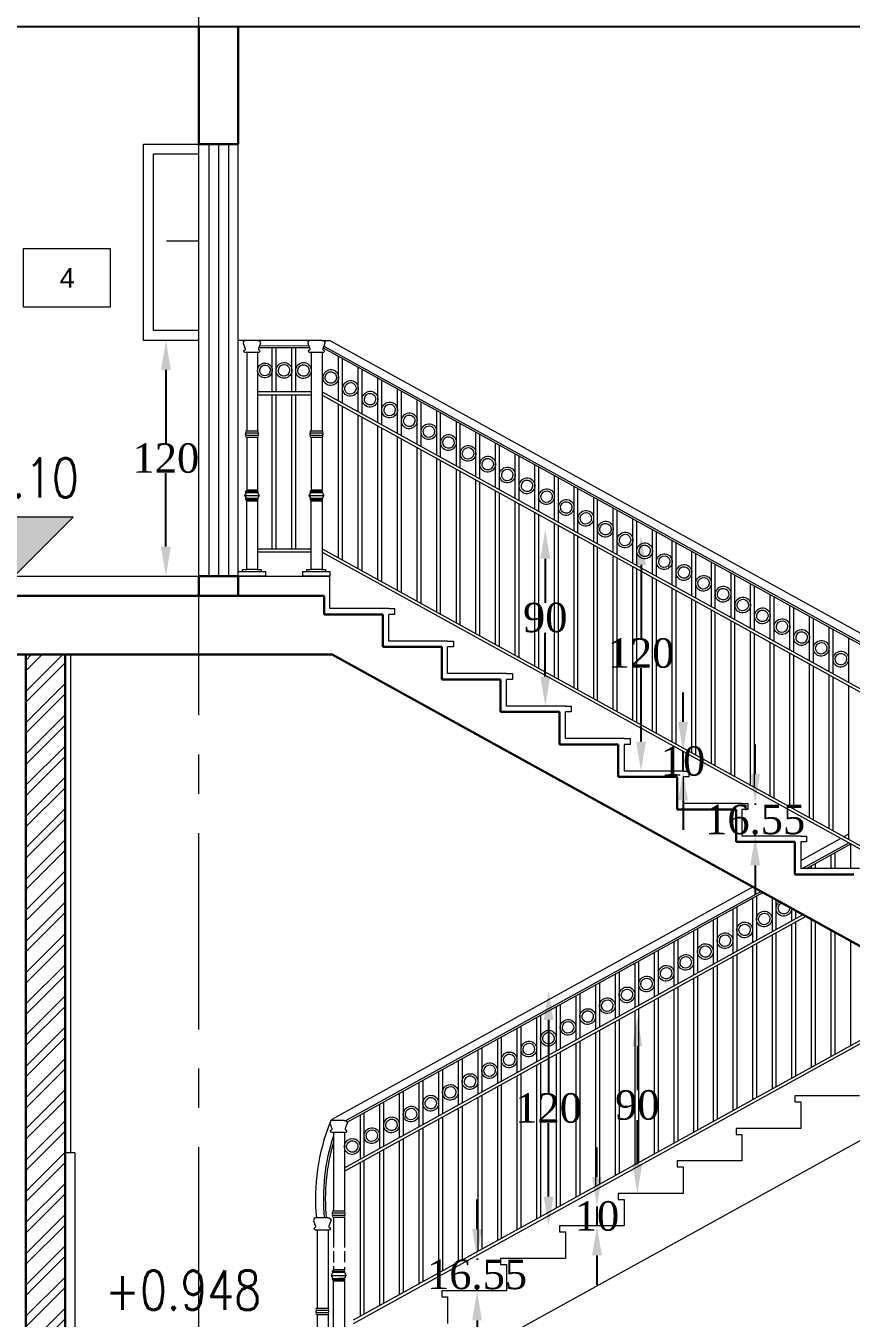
# Model space of a CAD drawing. Header units: millimetres. Extents: x -9083 to 924194, y -232449 to 321637.
# Drawn here: x 91707 to 95914, y 19517 to 26099 of the extents above; entities that cross this region are included whole.
import ezdxf
from ezdxf.enums import TextEntityAlignment as Align

# ---------------------------------------------------------------- set-up
doc = ezdxf.new("R2010")
doc.units = ezdxf.units.MM
doc.header["$LTSCALE"] = 400
doc.header["$MEASUREMENT"] = 0
doc.header["$PDMODE"] = 3
doc.linetypes.add('CENTER', pattern=[2, 1.25, -0.25, 0.25, -0.25])
doc.linetypes.add('CENTERX2', pattern=[4, 2.5, -0.5, 0.5, -0.5])
doc.layers.get('0').update_dxf_attribs({"lineweight": 0, "true_color": 0xff1414})
doc.layers.get('Defpoints').update_dxf_attribs({"color": 8, "lineweight": 5})
doc.layers.add('AXIES', color=7, linetype='CENTER', lineweight=0, true_color=0x949596)
for name, color, linetype, lineweight in [('DOOR', 1, 'Continuous', 5), ('ELEVATION 01', 4, 'Continuous', 25), ('ELEVATION WINDOW', 5, 'Continuous', 5), ('FINISH', 3, 'Continuous', 9), ('HANDRAIL', 31, 'Continuous', 5), ('HATCH', 15, 'Continuous', 0), ('LEVEL SYMBOL', 8, 'Continuous', 5), ('ROOMS DIMENSION', 3, 'Continuous', 5), ('TAG ELEVATIONS DETAIL', 8, 'Continuous', 9), ('WALL PROPOSED', 255, 'Continuous', 30)]:
    doc.layers.add(name, color=color, linetype=linetype, lineweight=lineweight)
doc.styles.add('ROMAN', font='times.ttf')
doc.styles.add('ROMANS-TITLE', font='ROMANS.shx', dxfattribs={"width": 0.8})
doc.styles.add('WA-GV03-ELEV & SEC.-TYPE A$0$BOLD', font='romantic.ttf')
doc.styles.add('WA-GV03-ELEV & SEC.-TYPE A$0$Standard', font='arial.ttf')
doc.dimstyles.new('ELEV DIM', dxfattribs={"dimtxt": 150, "dimasz": 150, "dimexe": 0.06, "dimexo": 0.06, "dimgap": 0.03, "dimtad": 1, "dimtih": 1, "dimtoh": 1, "dimdec": 0, "dimlfac": 0.1, "dimzin": 13, "dimdsep": 46, "dimtxsty": 'ROMAN', "dimcen": 0.09, "dimdle": 0.06, "dimse1": 1, "dimse2": 1, "dimclrd": 256, "dimclre": 256, "dimclrt": 3, "dimadec": 0, "dimazin": 0, "dimtfac": 1, "dimtdec": 0, "dimtix": 1, "dimtmove": 2, "dimatfit": 3, "dimfxl": 0.06, "dimtolj": 1, "dimtzin": 0, "dimarcsym": 0})

# ---------------------------------------------------------------- blocks, each defined once
blk = doc.blocks.new('CFVCVCVC')
at = {"layer": 'AXIES', "linetype": 'CENTERX2'}
blk.add_line((6281442.3, 825677.1), (6281442.3, 841226.6), dxfattribs=at)
blk = doc.blocks.new('*D572')
at = {"layer": 'Defpoints', "color": 0, "transparency": 16777216}
for p in [(92616.8, 24496.5), (92420.8, 23296.5), (92616.8, 23296.5)]:
    blk.add_point(p, dxfattribs=at)
at = {"layer": 'ROOMS DIMENSION', "lineweight": -2, "transparency": 16777216}
for p, q in [((92420.8, 24346.5), (92420.8, 23972.8)), ((92420.8, 23446.5), (92420.8, 23820.1))]:
    blk.add_line(p, q, dxfattribs=at)
at = {"layer": 'ROOMS DIMENSION', "transparency": 16777216}
for points in [[(92395.8, 24346.5), (92445.8, 24346.5), (92420.8, 24496.5)], [(92395.8, 23446.5), (92445.8, 23446.5), (92420.8, 23296.5)]]:
    blk.add_solid(points, dxfattribs=at)
at = {"layer": 'ROOMS DIMENSION', "color": 3, "transparency": 16777216, "insert": (92420.8, 23896.5), "char_height": 150, "attachment_point": 5, "style": 'ROMAN'}
blk.add_mtext('\\A1;120', dxfattribs=at)
blk = doc.blocks.new('WA-GV03-ELEV & SEC.-TYPE A$0$RCSS TG')
blk.add_lwpolyline([(28718.1, -28968.5), (29159.7, -28968.5), (29159.7, -29266.7), (28718.1, -29266.7)], close=True)
at = {"style": 'WA-GV03-ELEV & SEC.-TYPE A$0$BOLD'}
blk.add_attdef('CH', text='', height=80, dxfattribs=at).set_placement((28932.1, -29118.2), align=Align.MIDDLE)
blk = doc.blocks.new('A-LVL_EL-SEC')
at = {"layer": 'LEVEL SYMBOL', "color": 5, "ltscale": 800}
blk.add_line((-150, 0), (150, 0), dxfattribs=at)
at = {"layer": 'LEVEL SYMBOL'}
blk.add_lwpolyline([(-300, 300), (0, 0), (300, 300), (-300, 300)], dxfattribs=at)
blk.add_solid([(0, 300), (300, 300), (0, 0)], dxfattribs=at)
at = {"layer": 'LEVEL SYMBOL', "color": 1, "ltscale": 800, "style": 'ROMANS-TITLE', "width": 0.8}
blk.add_attdef('FLOOR-LEVEL', text='', height=200, dxfattribs=at).set_placement((0, 579.7), align=Align.MIDDLE)
blk = doc.blocks.new('SWDFVDV')
at = {"layer": 'HANDRAIL'}
for p, q in [((6289759.6, 831814.2, -0.3), (6289700.7, 831814.2, -0.3)), ((6289759.9, 831752.2, -0.3), (6289759.9, 831353.6, -0.3))]:
    blk.add_line(p, q, dxfattribs=at)
at = {"layer": 'HANDRAIL', "elevation": -0.3}
for points in [[(6289700.7, 831814.2, 0.523048), (6289686.5, 831799.8), (6289696.4, 831772), (6289696.4, 831766.1)], [(6289759.6, 831814.2, -0.523048), (6289773.8, 831799.8), (6289763.8, 831772), (6289763.8, 831766.1)], [(6289763.8, 831766.1, -1.073924), (6289763.8, 831752.2), (6289696.4, 831752.2, -0.931074), (6289696.4, 831766.1, -0.931074)], [(6289702.4, 831331.7, -0.712901), (6289702.4, 831343.6), (6289759.9, 831343.6, -0.711415), (6289759.9, 831331.7)]]:
    blk.add_lwpolyline(points, format="xyb", dxfattribs=at)
for points in [[(6289704.3, 831752.2), (6289704.3, 831353.6)], [(6289702.4, 831353.6), (6289759.9, 831353.6)], [(6289702.4, 831331.7), (6289759.9, 831331.7)], [(6289702.4, 831321.8), (6289759.9, 831321.8)], [(6289704.3, 831321.8), (6289704.3, 831052.1)], [(6289759.9, 831321.8), (6289759.9, 831052.1)], [(6289702.4, 831040.2), (6289692.4, 831024.3), (6289702.4, 831008.5)], [(6289692.4, 831024.3), (6289767.8, 831024.3)], [(6289700.4, 831046.1), (6289759.9, 831046.1), (6289759.9, 831052.1), (6289702.4, 831052.1), (6289702.4, 831046.1)], [(6289700.4, 831040.2), (6289759.9, 831040.2), (6289767.8, 831024.3), (6289759.9, 831008.5)], [(6289702.4, 831002.5), (6289702.4, 830996.6), (6289759.9, 830996.6), (6289759.9, 831002.5), (6289700.4, 831002.5)], [(6289759.9, 830996.6), (6289759.9, 830647.5), (6289704.3, 830647.5), (6289704.3, 830996.6)], [(6289682.5, 830637.6), (6289799.5, 830637.6), (6289799.5, 830614.2), (6289793.6, 830614.2), (6289730.1, 830614.2), (6289666.7, 830614.2), (6289660.7, 830614.2), (6289660.7, 830637.6), (6289682.5, 830637.6), (6289682.5, 830647.5), (6289704.3, 830647.5)], [(6289682.5, 830637.6), (6289682.5, 830637.6)], [(6289755.9, 830647.5), (6289777.7, 830647.5), (6289777.7, 830637.6)], [(6289777.7, 830637.6), (6289777.7, 830637.6)]]:
    blk.add_lwpolyline(points, dxfattribs=at)
blk.add_lwpolyline([(6289759.9, 831008.5), (6289700.4, 831008.5)], close=True, dxfattribs=at)
at = {"layer": 'HANDRAIL'}
for centre, radius, start, end in [((6289703.5, 831348.6, -0.3), 5.08, 102.79469, 257.20531), ((6289758.8, 831348.6, -0.3), 5.08, 282.79498, 77.20502), ((6289703.5, 831326.8, -0.3), 5.08, 102.79469, 257.20531), ((6289758.8, 831326.8, -0.3), 5.08, 282.54232, 77.45768), ((6289700.4, 831043.2, -0.3), 2.98, 90.00891, 269.99109), ((6289759.9, 831043.2, -0.3), 2.98, 270.00866, 89.99134), ((6289700.4, 831005.5, -0.3), 2.98, 90.00891, 269.99109), ((6289759.9, 831005.5, -0.3), 2.98, 270.00866, 89.99134)]:
    blk.add_arc(centre, radius, start, end, dxfattribs=at)
blk = doc.blocks.new('EDRFGCFGV')
at = {"layer": 'HANDRAIL'}
for points in [[(-325876.3, 222901.3, 0.5), (-325895.2, 222912.1, 0.5), (-325901.6, 222936.6, 0.5), (-325890.6, 222956.1, 0.5)], [(-325890.6, 222956.1, 0.5), (-325879.6, 222975.5, 0.5), (-325855.2, 222982.6, 0.5), (-325836.3, 222971.9, 0.5)], [(-325870.9, 222910.7, 0.5), (-325884.7, 222918.5, 0.5), (-325889.3, 222936.4, 0.5), (-325881.2, 222950.7, 0.5)], [(-325881.2, 222950.7, 0.5), (-325873.1, 222965, 0.5), (-325855.4, 222970.3, 0.5), (-325841.6, 222962.5, 0.5)], [(-325841.6, 222962.5, 0.5), (-325827.8, 222954.7, 0.5), (-325823.2, 222936.8, 0.5), (-325831.3, 222922.5, 0.5)], [(-325836.3, 222971.9, 0.5), (-325817.3, 222961.1, 0.5), (-325810.9, 222936.6, 0.5), (-325821.9, 222917.1, 0.5)], [(-325821.9, 222917.1, 0.5), (-325833, 222897.7, 0.5), (-325857.3, 222890.6, 0.5), (-325876.3, 222901.3, 0.5)], [(-325831.3, 222922.5, 0.5), (-325839.4, 222908.2, 0.5), (-325857.2, 222902.9, 0.5), (-325870.9, 222910.7, 0.5)]]:
    blk.add_open_spline(points, degree=3, dxfattribs=at)
blk = doc.blocks.new('*D574')
at = {"layer": 'Defpoints', "color": 0, "transparency": 16777216}
for p in [(94126.7, 19820.6), (94006.7, 19655.1), (94126.7, 19655.1)]:
    blk.add_point(p, dxfattribs=at)
at = {"layer": 'ROOMS DIMENSION', "lineweight": -2, "transparency": 16777216}
for p, q in [((94006.7, 19970.6), (94006.7, 20120.6)), ((94006.7, 19820.6), (94006.7, 19814.4)), ((94006.7, 19655.1), (94006.7, 19661.3)), ((94006.7, 19505.1), (94006.7, 19355.1))]:
    blk.add_line(p, q, dxfattribs=at)
at = {"layer": 'ROOMS DIMENSION', "transparency": 16777216}
for points in [[(93981.7, 19970.6), (94031.7, 19970.6), (94006.7, 19820.6)], [(93981.7, 19505.1), (94031.7, 19505.1), (94006.7, 19655.1)]]:
    blk.add_solid(points, dxfattribs=at)
at = {"layer": 'ROOMS DIMENSION', "color": 3, "transparency": 16777216, "insert": (94006.7, 19737.9), "char_height": 150, "attachment_point": 5, "style": 'ROMAN'}
blk.add_mtext('\\A1;16.55', dxfattribs=at)
blk = doc.blocks.new('*D575')
at = {"layer": 'Defpoints', "color": 0, "transparency": 16777216}
for p in [(94456.7, 21186.1), (94371.3, 19986.1), (94427.2, 19986.1)]:
    blk.add_point(p, dxfattribs=at)
at = {"layer": 'ROOMS DIMENSION', "lineweight": -2, "transparency": 16777216}
for p, q in [((94371.3, 21036.1), (94371.3, 20662.5)), ((94371.3, 20136.1), (94371.3, 20509.8))]:
    blk.add_line(p, q, dxfattribs=at)
at = {"layer": 'ROOMS DIMENSION', "transparency": 16777216}
for points in [[(94346.3, 21036.1), (94396.3, 21036.1), (94371.3, 21186.1)], [(94346.3, 20136.1), (94396.3, 20136.1), (94371.3, 19986.1)]]:
    blk.add_solid(points, dxfattribs=at)
at = {"layer": 'ROOMS DIMENSION', "color": 3, "transparency": 16777216, "insert": (94371.3, 20586.1), "char_height": 150, "attachment_point": 5, "style": 'ROMAN'}
blk.add_mtext('\\A1;120', dxfattribs=at)
blk = doc.blocks.new('*D578')
at = {"layer": 'Defpoints', "color": 0, "transparency": 16777216}
for p in [(94756.7, 21051.6), (94756.7, 20151.6), (94823.9, 20151.6)]:
    blk.add_point(p, dxfattribs=at)
at = {"layer": 'ROOMS DIMENSION', "lineweight": -2, "transparency": 16777216}
for p, q in [((94823.9, 20901.6), (94823.9, 20678.2)), ((94823.9, 20301.6), (94823.9, 20525.1))]:
    blk.add_line(p, q, dxfattribs=at)
at = {"layer": 'ROOMS DIMENSION', "transparency": 16777216}
for points in [[(94798.9, 20901.6), (94848.9, 20901.6), (94823.9, 21051.6)], [(94798.9, 20301.6), (94848.9, 20301.6), (94823.9, 20151.6)]]:
    blk.add_solid(points, dxfattribs=at)
at = {"layer": 'ROOMS DIMENSION', "color": 3, "transparency": 16777216, "insert": (94823.9, 20601.6), "char_height": 150, "attachment_point": 5, "style": 'ROMAN'}
blk.add_mtext('\\A1;90', dxfattribs=at)
blk = doc.blocks.new('*D579')
at = {"layer": 'Defpoints', "color": 0, "transparency": 16777216}
for p in [(94456.7, 20086.1), (94591.9, 19986.1), (94618.1, 19986.1)]:
    blk.add_point(p, dxfattribs=at)
at = {"layer": 'ROOMS DIMENSION', "lineweight": -2, "transparency": 16777216}
for p, q in [((94618.1, 20236.1), (94618.1, 20386.1)), ((94618.1, 20086.1), (94618.1, 19986.1)), ((94618.1, 19836.1), (94618.1, 19686.1))]:
    blk.add_line(p, q, dxfattribs=at)
at = {"layer": 'ROOMS DIMENSION', "transparency": 16777216}
for points in [[(94593.1, 20236.1), (94643.1, 20236.1), (94618.1, 20086.1)], [(94593.1, 19836.1), (94643.1, 19836.1), (94618.1, 19986.1)]]:
    blk.add_solid(points, dxfattribs=at)
at = {"layer": 'ROOMS DIMENSION', "color": 3, "transparency": 16777216, "insert": (94618.1, 20036.1), "char_height": 150, "attachment_point": 5, "style": 'ROMAN'}
blk.add_mtext('\\A1;10', dxfattribs=at)
blk = doc.blocks.new('*D580')
at = {"layer": 'Defpoints', "color": 0, "transparency": 16777216}
for p in [(95386.7, 22137.9), (95386.7, 21972.3), (95424.3, 21972.3)]:
    blk.add_point(p, dxfattribs=at)
at = {"layer": 'ROOMS DIMENSION', "lineweight": -2, "transparency": 16777216}
for p, q in [((95424.3, 22287.9), (95424.3, 22437.9)), ((95424.3, 22137.9), (95424.3, 22131.6)), ((95424.3, 21972.3), (95424.3, 21978.5)), ((95424.3, 21822.3), (95424.3, 21672.3))]:
    blk.add_line(p, q, dxfattribs=at)
at = {"layer": 'ROOMS DIMENSION', "transparency": 16777216}
for points in [[(95399.3, 22287.9), (95449.3, 22287.9), (95424.3, 22137.9)], [(95399.3, 21822.3), (95449.3, 21822.3), (95424.3, 21972.3)]]:
    blk.add_solid(points, dxfattribs=at)
at = {"layer": 'ROOMS DIMENSION', "color": 3, "transparency": 16777216, "insert": (95424.3, 22055.1), "char_height": 150, "attachment_point": 5, "style": 'ROMAN'}
blk.add_mtext('\\A1;16.55', dxfattribs=at)
blk = doc.blocks.new('*D581')
at = {"layer": 'Defpoints', "color": 0, "transparency": 16777216}
for p in [(95056.7, 22403.4), (95056.7, 22403.4), (95086.7, 22303.4)]:
    blk.add_point(p, dxfattribs=at)
at = {"layer": 'ROOMS DIMENSION', "lineweight": -2, "transparency": 16777216}
for p, q in [((95056.7, 22553.4), (95056.7, 22703.4)), ((95056.7, 22303.4), (95056.7, 22403.4)), ((95056.7, 22153.4), (95056.7, 22003.4))]:
    blk.add_line(p, q, dxfattribs=at)
at = {"layer": 'ROOMS DIMENSION', "transparency": 16777216}
for points in [[(95031.7, 22553.4), (95081.7, 22553.4), (95056.7, 22403.4)], [(95031.7, 22153.4), (95081.7, 22153.4), (95056.7, 22303.4)]]:
    blk.add_solid(points, dxfattribs=at)
at = {"layer": 'ROOMS DIMENSION', "color": 3, "transparency": 16777216, "insert": (95056.7, 22353.4), "char_height": 150, "attachment_point": 5, "style": 'ROMAN'}
blk.add_mtext('\\A1;10', dxfattribs=at)
blk = doc.blocks.new('*D576')
at = {"layer": 'Defpoints', "color": 0, "transparency": 16777216}
for p in [(95056.7, 23503.4), (94842.7, 22303.4), (95056.7, 22303.4)]:
    blk.add_point(p, dxfattribs=at)
at = {"layer": 'ROOMS DIMENSION', "lineweight": -2, "transparency": 16777216}
for p, q in [((94842.7, 23353.4), (94842.7, 22979.7)), ((94842.7, 22453.4), (94842.7, 22827))]:
    blk.add_line(p, q, dxfattribs=at)
at = {"layer": 'ROOMS DIMENSION', "transparency": 16777216}
for points in [[(94817.7, 23353.4), (94867.7, 23353.4), (94842.7, 23503.4)], [(94817.7, 22453.4), (94867.7, 22453.4), (94842.7, 22303.4)]]:
    blk.add_solid(points, dxfattribs=at)
at = {"layer": 'ROOMS DIMENSION', "color": 3, "transparency": 16777216, "insert": (94842.7, 22903.4), "char_height": 150, "attachment_point": 5, "style": 'ROMAN'}
blk.add_mtext('\\A1;120', dxfattribs=at)
blk = doc.blocks.new('*D577')
at = {"layer": 'Defpoints', "color": 0, "transparency": 16777216}
for p in [(94456.7, 23534.4), (94354.5, 22634.4), (94456.7, 22634.4)]:
    blk.add_point(p, dxfattribs=at)
at = {"layer": 'ROOMS DIMENSION', "lineweight": -2, "transparency": 16777216}
for p, q in [((94354.5, 23384.4), (94354.5, 23160.9)), ((94354.5, 22784.4), (94354.5, 23007.9))]:
    blk.add_line(p, q, dxfattribs=at)
at = {"layer": 'ROOMS DIMENSION', "transparency": 16777216}
for points in [[(94329.5, 23384.4), (94379.5, 23384.4), (94354.5, 23534.4)], [(94329.5, 22784.4), (94379.5, 22784.4), (94354.5, 22634.4)]]:
    blk.add_solid(points, dxfattribs=at)
at = {"layer": 'ROOMS DIMENSION', "color": 3, "transparency": 16777216, "insert": (94354.5, 23084.4), "char_height": 150, "attachment_point": 5, "style": 'ROMAN'}
blk.add_mtext('\\A1;90', dxfattribs=at)

msp = doc.modelspace()

# ---------------------------------------------------------------- hatches: boundary and pattern name
at = {"layer": 'HATCH'}
h = msp.add_hatch(dxfattribs=at)
h.set_pattern_fill('ANSI32', color=256, scale=300)
h.set_pattern_definition([(45, (64772.16, 21706.46), (-79.5495, 79.5495), []), (45, (64825.2, 21706.46), (-79.5495, 79.5495), [])])
h.paths.add_polyline_path([(89906.72392, 22896.47185), (89806.72392, 22896.47185), (89806.72392, 18546.47163), (89906.72392, 18546.47163)])
h.paths.add_polyline_path([(83842.75395, 22896.47185), (83642.74026, 22896.47185), (83642.74026, 22186.47185), (83842.75395, 22186.47185)])
h.paths.add_polyline_path([(83642.74026, 25496.47331), (83842.75395, 25496.47331), (83842.75395, 26096.47923), (83642.74026, 26096.47923)])
h.paths.add_polyline_path([(83842.75395, 24496.47185), (83642.74026, 24496.47185), (83642.74026, 23196.12542), (83842.75395, 23196.12542)])
h.paths.add_polyline_path([(97907.16361, 25496.47331), (98107.16361, 25496.47331), (98107.15676, 26096.47923), (97907.15676, 26096.47923)])
h.paths.add_polyline_path([(98107.16361, 24496.47185), (97907.16361, 24496.47185), (97907.15676, 23919.25573), (98107.15676, 23919.25573)])
h.paths.add_polyline_path([(97907.15676, 21280.26496), (98107.15676, 21280.26496), (98107.15676, 23919.25573), (97907.15676, 23919.25573)])
h.paths.add_polyline_path([(98107.15676, 21080.26496), (97907.15676, 21080.26496), (97907.15676, 18546.47163), (98107.15676, 18546.47163)])
h.paths.add_polyline_path([(91706.72392, 18797.50634), (91906.72392, 18797.50634), (91906.72392, 22896.47185), (91706.72392, 22896.47185)])
h.paths.add_polyline_path([(91906.72392, 17796.12382), (91806.72392, 17796.12382), (91906.72392, 17793.62388)])
h.paths.add_polyline_path([(91706.72392, 18296.12382), (91806.72392, 18296.12382), (91706.72392, 18298.62377)])

# ---------------------------------------------------------------- linework, layer by layer
at = {"layer": 'DOOR'}
for p, q in [((92589.07501, 23296.47185), (92589.07501, 25496.47331)), ((92639.07501, 25496.47331), (92639.07501, 23296.47185)), ((92689.07501, 25496.47331), (92689.07501, 23296.47185)), ((92739.07501, 25496.47331), (92739.07501, 23296.47185)), ((92789.07501, 23296.47185), (92789.07501, 25496.47331))]:
    msp.add_line(p, q, dxfattribs=at)
at = {"layer": 'ELEVATION 01'}
msp.add_line((83582.94644, 26096.47923), (98196.95061, 26096.47923), dxfattribs=at)
at = {"layer": 'ELEVATION WINDOW'}
for p, q in [((92306.71936, 25496.47331), (92589.07501, 25496.47331)), ((92306.71936, 24496.47185), (92306.71936, 25496.47331)), ((92356.71936, 25446.47331), (92589.07501, 25446.47331)), ((92356.71936, 24546.47185), (92356.71936, 25446.47331)), ((92589.07501, 25002.97334, 0.0001), (92423.23041, 25002.97334, 0.0001)), ((92589.07501, 24496.47185), (92306.71936, 24496.47185)), ((92589.07501, 24546.47185), (92356.71936, 24546.47185))]:
    msp.add_line(p, q, dxfattribs=at)
at = {"layer": 'FINISH'}
for p, q in [((83872.75399, 23296.47185), (92589.07501, 23296.47185)), ((92789.07501, 23296.47185), (93256.71936, 23296.47185)), ((91936.72395, 20358.54082), (91936.72395, 22896.47185))]:
    msp.add_line(p, q, dxfattribs=at)
at = {"layer": 'FINISH', "ltscale": 20}
for p, q in [((93256.71936, 23131.47185), (93256.71936, 23296.47185)), ((93556.71936, 23131.47185), (93256.71936, 23131.47185)), ((93556.71936, 22965.43737), (93556.71936, 23101.47185)), ((93856.71936, 22965.43737), (93556.71936, 22965.43737)), ((93856.71936, 22799.92013), (93856.71936, 22935.43737)), ((94156.71936, 22799.92013), (93856.71936, 22799.92013)), ((94156.71936, 22634.40289), (94156.71936, 22769.92013)), ((94456.71936, 22634.40289), (94156.71936, 22634.40289)), ((94456.71936, 22468.88565), (94456.71936, 22604.40289)), ((94756.71936, 22468.88565), (94456.71936, 22468.88565)), ((95056.71936, 22303.3684), (94756.71936, 22303.3684)), ((95356.71936, 22137.85116), (95056.71936, 22137.85116)), ((95656.71936, 21972.33392), (95356.71936, 21972.33392)), ((95956.71936, 21806.81668), (95656.71936, 21806.81668)), ((96608.23174, 20779.23047), (93256.71936, 18930.1202)), ((95656.71936, 20648.19599), (95626.71936, 20648.19599)), ((95626.71936, 20648.19599), (95626.71936, 20618.19599)), ((95626.71936, 20618.19599), (95656.71936, 20618.19599)), ((95956.71936, 20648.19599), (95656.71936, 20648.19599)), ((95656.71936, 20618.19599), (95656.71936, 20482.67875)), ((95356.71936, 20482.67875), (95326.71936, 20482.67875)), ((95326.71936, 20482.67875), (95326.71936, 20452.67875)), ((95656.71936, 20482.67875), (95356.71936, 20482.67875)), ((95326.71936, 20452.67875), (95356.71936, 20452.67875)), ((95356.71936, 20452.67875), (95356.71936, 20317.16151)), ((95056.71936, 20317.16151), (95026.71936, 20317.16151)), ((95026.71936, 20317.16151), (95026.71936, 20287.16151)), ((95026.71936, 20287.16151), (95056.71936, 20287.16151)), ((95356.71936, 20317.16151), (95056.71936, 20317.16151)), ((95056.71936, 20287.16151), (95056.71936, 20151.64427)), ((94756.71936, 20151.64427), (94726.71936, 20151.64427)), ((94726.71936, 20151.64427), (94726.71936, 20121.64427)), ((95056.71936, 20151.64427), (94756.71936, 20151.64427)), ((94726.71936, 20121.64427), (94756.71936, 20121.64427)), ((94756.71936, 20121.64427), (94756.71936, 19986.12703)), ((94756.71936, 19986.12703), (94427.15676, 19986.12703)), ((94427.15676, 19986.12703), (94427.15676, 19956.12703)), ((94427.15676, 19956.12703), (94456.71936, 19956.12703)), ((94456.71936, 19956.12703), (94456.71936, 19820.60978)), ((94156.71936, 19820.60978), (94126.71936, 19820.60978)), ((94126.71936, 19820.60978), (94126.71936, 19790.60978)), ((94456.71936, 19820.60978), (94156.71936, 19820.60978)), ((94126.71936, 19790.60978), (94156.71936, 19790.60978)), ((94156.71936, 19790.60978), (94156.71936, 19655.09254)), ((93856.71936, 19655.09254), (93826.71936, 19655.09254)), ((93826.71936, 19655.09254), (93826.71936, 19625.09254)), ((93826.71936, 19625.09254), (93856.71936, 19625.09254)), ((94156.71936, 19655.09254), (93856.71936, 19655.09254)), ((93856.71936, 19625.09254), (93856.71936, 19489.5753))]:
    msp.add_line(p, q, dxfattribs=at)
for points in [[(93556.71936, 23131.47185), (93586.71936, 23131.47185), (93586.71936, 23101.47185), (93556.71936, 23101.47185)], [(93856.71936, 22965.43737), (93886.71936, 22965.43737), (93886.71936, 22935.43737), (93856.71936, 22935.43737)], [(94156.71936, 22799.92013), (94186.71936, 22799.92013), (94186.71936, 22769.92013), (94156.71936, 22769.92013)], [(94456.71936, 22634.40289), (94486.71936, 22634.40289), (94486.71936, 22604.40289), (94456.71936, 22604.40289)], [(94756.71936, 22468.88565), (94786.71936, 22468.88565), (94786.71936, 22438.88565), (94756.71936, 22438.88565), (94756.71936, 22303.3684)], [(95056.71936, 22303.3684), (95086.71936, 22303.3684), (95086.71936, 22273.3684), (95056.71936, 22273.3684), (95056.71936, 22137.85116)], [(95356.71936, 22137.85116), (95386.71936, 22137.85116), (95386.71936, 22107.85116), (95356.71936, 22107.85116), (95356.71936, 21972.33392)], [(95656.71936, 21972.33392), (95686.71936, 21972.33392), (95686.71936, 21942.33392), (95656.71936, 21942.33392), (95656.71936, 21806.81668)]]:
    msp.add_lwpolyline(points, dxfattribs=at)
at = {"layer": 'HANDRAIL'}
for p, q in [((93157.82629, 24496.47185), (92789.07501, 24496.75043)), ((93218.87202, 24496.65148), (93256.39379, 24496.65148)), ((93256.39379, 24496.65148), (96556.71936, 22675.7822)), ((93152.1789, 24458.28652), (92893.55441, 24458.11555)), ((93148.73443, 24467.93102), (92897.22806, 24468.40179)), ((92962.86221, 24235.50836), (92962.86221, 24458.30653)), ((92982.86221, 24235.50836), (92982.86221, 24458.30653)), ((93062.31322, 24235.80759), (93062.31322, 24458.60576)), ((93082.31322, 24235.80759), (93082.31322, 24458.60576)), ((93222.42718, 24458.28652), (96484.37069, 22658.59355)), ((93225.83469, 24467.82754), (96484.7753, 22669.79135)), ((93301.21045, 24189.05659), (93301.21045, 24414.81989)), ((93321.21045, 24178.02211), (93321.21045, 24403.78541)), ((93401.21045, 24133.88418), (93401.21045, 24359.64748)), ((93421.21045, 24122.84969), (93421.21045, 24348.61299)), ((93501.21045, 24078.71176), (93501.21045, 24304.47506)), ((93521.21045, 24067.67728), (93521.21045, 24293.44058)), ((93161.51984, 24235.48835), (92888.24118, 24235.31862)), ((93217.05289, 24235.48835), (96501.21045, 22423.53935)), ((93601.21045, 24023.53935), (93601.21045, 24249.30265)), ((93621.21045, 24012.50487), (93621.21045, 24238.26816)), ((93161.51984, 24218.3568), (92888.24118, 24218.18707)), ((92962.86221, 23435.50836), (92962.86221, 24218.37681)), ((92982.86221, 23435.50836), (92982.86221, 24218.37681)), ((93062.31322, 23435.80759), (93062.31322, 24218.67605)), ((93082.31322, 23435.80759), (93082.31322, 24218.67605)), ((93217.05289, 24218.3568), (96501.21045, 22406.4078)), ((93301.21045, 23389.05659), (93301.21045, 24171.92504)), ((93321.21045, 23378.02211), (93321.21045, 24160.89056)), ((93701.21045, 23968.36694), (93701.21045, 24194.13023)), ((93721.21045, 23957.33245), (93721.21045, 24183.09575)), ((93401.21045, 23333.88418), (93401.21045, 24116.75263)), ((93421.21045, 23322.84969), (93421.21045, 24105.71815)), ((93801.21045, 23913.19452), (93801.21045, 24138.95782)), ((93821.21045, 23902.16004), (93821.21045, 24127.92334)), ((93501.21045, 23278.71176), (93501.21045, 24061.58022)), ((93521.21045, 23267.67728), (93521.21045, 24050.54573)), ((93901.21045, 23858.02211), (93901.21045, 24083.78541)), ((93921.21045, 23846.98763), (93921.21045, 24072.75092)), ((94001.21045, 23802.84969), (94001.21045, 24028.61299)), ((93601.21045, 23223.53935), (93601.21045, 24006.4078)), ((93621.21045, 23212.50487), (93621.21045, 23995.37332)), ((94021.21045, 23791.81521), (94021.21045, 24017.57851)), ((94101.21045, 23747.67728), (94101.21045, 23973.44058)), ((94121.21045, 23736.6428), (94121.21045, 23962.4061)), ((93701.21045, 23168.36694), (93701.21045, 23951.23539)), ((93721.21045, 23157.33245), (93721.21045, 23940.20091)), ((93801.21045, 23113.19452), (93801.21045, 23896.06298)), ((94201.21045, 23692.50487), (94201.21045, 23918.26816)), ((94221.21045, 23681.47038), (94221.21045, 23907.23368)), ((93821.21045, 23102.16004), (93821.21045, 23885.02849)), ((93901.21045, 23058.02211), (93901.21045, 23840.89056)), ((93921.21045, 23046.98763), (93921.21045, 23829.85608)), ((94301.21045, 23637.33245), (94301.21045, 23863.09575)), ((94321.21045, 23626.29797), (94321.21045, 23852.06127)), ((94001.21045, 23002.84969), (94001.21045, 23785.71815)), ((94021.21045, 22991.81521), (94021.21045, 23774.68367)), ((94401.21045, 23582.16004), (94401.21045, 23807.92334)), ((94421.21045, 23571.12556), (94421.21045, 23796.88885)), ((94101.21045, 22947.67728), (94101.21045, 23730.54573)), ((94121.21045, 22936.6428), (94121.21045, 23719.51125)), ((94501.21045, 23526.98763), (94501.21045, 23752.75092)), ((94521.21045, 23515.95314), (94521.21045, 23741.71644)), ((94601.21045, 23471.81521), (94601.21045, 23697.57851)), ((94201.21045, 22892.50487), (94201.21045, 23675.37332)), ((94221.21045, 22881.47038), (94221.21045, 23664.33884)), ((94621.21045, 23460.78073), (94621.21045, 23686.54403)), ((94701.21045, 23416.6428), (94701.21045, 23642.4061)), ((94721.21045, 23405.60832), (94721.21045, 23631.37161)), ((94301.21045, 22837.33245), (94301.21045, 23620.20091)), ((94321.21045, 22826.29797), (94321.21045, 23609.16642)), ((94401.21045, 22782.16004), (94401.21045, 23565.02849)), ((94801.21045, 23361.47038), (94801.21045, 23587.23368)), ((94821.21045, 23350.4359), (94821.21045, 23576.1992)), ((94421.21045, 22771.12556), (94421.21045, 23553.99401)), ((94501.21045, 22726.98763), (94501.21045, 23509.85608)), ((94901.21045, 23306.29797), (94901.21045, 23532.06127)), ((94921.21045, 23295.26349), (94921.21045, 23521.02679)), ((92888.24118, 23435.31862), (93161.51984, 23435.48835)), ((93217.05289, 23435.48835), (96501.21045, 21623.53935)), ((94521.21045, 22715.95314), (94521.21045, 23498.8216)), ((94601.21045, 22671.81521), (94601.21045, 23454.68367)), ((94621.21045, 22660.78073), (94621.21045, 23443.64918)), ((95001.21045, 23251.12556), (95001.21045, 23476.88885)), ((95021.21045, 23240.09107), (95021.21045, 23465.85437)), ((92888.24118, 23420.31862), (93161.51984, 23420.48835)), ((93217.05289, 23418.3568), (96501.21045, 21606.4078)), ((94701.21045, 22616.6428), (94701.21045, 23399.51125)), ((94721.21045, 22605.60832), (94721.21045, 23388.47677)), ((95101.21045, 23195.95314), (95101.21045, 23421.71644)), ((95121.21045, 23184.91866), (95121.21045, 23410.68196)), ((94801.21045, 22561.47038), (94801.21045, 23344.33884)), ((94821.21045, 22550.4359), (94821.21045, 23333.30436)), ((95201.21045, 23140.78073), (95201.21045, 23366.54403)), ((95221.21045, 23129.74625), (95221.21045, 23355.50954)), ((95301.21045, 23085.60832), (95301.21045, 23311.37161)), ((94901.21045, 22506.29797), (94901.21045, 23289.16642)), ((94921.21045, 22495.26349), (94921.21045, 23278.13194)), ((95321.21045, 23074.57383), (95321.21045, 23300.33713)), ((95401.21045, 23030.4359), (95401.21045, 23256.1992)), ((95421.21045, 23019.40142), (95421.21045, 23245.16472)), ((95001.21045, 22451.12556), (95001.21045, 23233.99401)), ((95021.21045, 22440.09107), (95021.21045, 23222.95953)), ((95101.21045, 22395.95314), (95101.21045, 23178.8216)), ((95501.21045, 22975.26349), (95501.21045, 23201.02679)), ((95521.21045, 22964.22901), (95521.21045, 23189.9923)), ((95121.21045, 22384.91866), (95121.21045, 23167.78711)), ((95201.21045, 22340.78073), (95201.21045, 23123.64918)), ((95221.21045, 22329.74625), (95221.21045, 23112.6147)), ((95601.21045, 22920.09107), (95601.21045, 23145.85437)), ((95621.21045, 22909.05659), (95621.21045, 23134.81989)), ((95301.21045, 22285.60832), (95301.21045, 23068.47677)), ((95321.21045, 22274.57383), (95321.21045, 23057.44229)), ((95701.21045, 22864.91866), (95701.21045, 23090.68196)), ((95721.21045, 22853.88418), (95721.21045, 23079.64748)), ((95401.21045, 22230.4359), (95401.21045, 23013.30436)), ((95421.21045, 22219.40142), (95421.21045, 23002.26987)), ((95801.21045, 22809.74625), (95801.21045, 23035.50954)), ((95821.21045, 22798.71176), (95821.21045, 23024.47506)), ((95901.21045, 22754.57383), (95901.21045, 22980.33713)), ((95501.21045, 22175.26349), (95501.21045, 22958.13194)), ((95521.21045, 22164.22901), (95521.21045, 22947.09746)), ((95601.21045, 22120.09107), (95601.21045, 22902.95953)), ((95621.21045, 22109.05659), (95621.21045, 22891.92504)), ((95701.21045, 22064.91866), (95701.21045, 22847.78711)), ((95721.21045, 22053.88418), (95721.21045, 22836.75263)), ((95801.21045, 22009.74625), (95801.21045, 22792.6147)), ((95821.21045, 21998.71176), (95821.21045, 22781.58022)), ((95901.21045, 21954.57383), (95901.21045, 22737.44229)), ((95656.71936, 21848.19599), (95859.84436, 21960.26496)), ((95664.52183, 21806.81668), (95901.24559, 21937.42289)), ((95685.22245, 21806.81668), (95911.5959, 21931.71238)), ((95875.36982, 21968.83073), (95901.21045, 21983.08763)), ((95910.31309, 21931.00462), (95910.31309, 21806.81668)), ((95810.31309, 21875.8322), (95810.31309, 21806.81668)), ((95830.31309, 21886.86669), (95830.31309, 21806.81668)), ((95710.31309, 21820.65979), (95710.31309, 21806.81668)), ((95730.31309, 21831.69427), (95730.31309, 21806.81668)), ((93268.99426, 20530.83042), (95412.21317, 21713.29602)), ((93337.5569, 20522.97396), (95453.6144, 21690.45396)), ((93343.99773, 20515.10649), (95463.96471, 21684.74345)), ((95430.31309, 21666.17703), (95430.31309, 21440.41373)), ((95510.31309, 21659.17193), (95510.31309, 21484.55167)), ((95310.31309, 21599.97014), (95310.31309, 21374.20684)), ((95330.31309, 21611.00462), (95330.31309, 21385.24132)), ((95410.31309, 21655.14255), (95410.31309, 21429.37925)), ((95530.31309, 21648.13745), (95530.31309, 21495.58615)), ((95610.31309, 21603.99952), (95610.31309, 21539.72408)), ((95630.31309, 21592.96503), (95630.31309, 21550.75856)), ((93330.31309, 20281.79305), (95668.5627, 21571.8618)), ((93330.31309, 20264.6615), (95684.08817, 21563.29602)), ((95210.31309, 21544.79772), (95210.31309, 21319.03442)), ((95230.31309, 21555.8322), (95230.31309, 21330.06891)), ((95630.31309, 21533.62702), (95630.31309, 20750.75856)), ((95710.31309, 21548.8271), (95710.31309, 20794.89649)), ((95730.31309, 21537.79262), (95730.31309, 20805.93098)), ((95110.31309, 21489.62531), (95110.31309, 21263.86201)), ((95130.31309, 21500.65979), (95130.31309, 21274.89649)), ((95510.31309, 21467.42012), (95510.31309, 20684.55167)), ((95530.31309, 21478.4546), (95530.31309, 20695.58615)), ((95610.31309, 21522.59253), (95610.31309, 20739.72408)), ((95810.31309, 21493.65469), (95810.31309, 20850.06891)), ((95830.31309, 21482.62021), (95830.31309, 20861.10339)), ((95010.31309, 21434.45289), (95010.31309, 21208.6896)), ((95030.31309, 21445.48738), (95030.31309, 21219.72408)), ((95410.31309, 21412.24771), (95410.31309, 20629.37925)), ((95430.31309, 21423.28219), (95430.31309, 20640.41373)), ((95910.31309, 21438.48227), (95910.31309, 20905.24132)), ((94830.31309, 21335.14255), (94830.31309, 21109.37925)), ((94910.31309, 21379.28048), (94910.31309, 21153.51718)), ((94930.31309, 21390.31496), (94930.31309, 21164.55167)), ((95310.31309, 21357.07529), (95310.31309, 20574.20684)), ((95330.31309, 21368.10977), (95330.31309, 20585.24132)), ((94710.31309, 21268.93565), (94710.31309, 21043.17236)), ((94730.31309, 21279.97014), (94730.31309, 21054.20684)), ((94810.31309, 21324.10807), (94810.31309, 21098.34477)), ((95210.31309, 21301.90288), (95210.31309, 20519.03442)), ((95230.31309, 21312.93736), (95230.31309, 20530.06891)), ((94610.31309, 21213.76324), (94610.31309, 20987.99994)), ((94630.31309, 21224.79772), (94630.31309, 20999.03442)), ((95030.31309, 21202.59253), (95030.31309, 20419.72408)), ((95110.31309, 21246.73046), (95110.31309, 20463.86201)), ((95130.31309, 21257.76495), (95130.31309, 20474.89649)), ((93376.51984, 19507.28642), (96393.5627, 21171.8618)), ((93376.51984, 19490.15488), (96409.08817, 21163.29602)), ((94510.31309, 21158.59083), (94510.31309, 20932.82753)), ((94530.31309, 21169.62531), (94530.31309, 20943.86201)), ((94910.31309, 21136.38564), (94910.31309, 20353.51718)), ((94930.31309, 21147.42012), (94930.31309, 20364.55167)), ((95010.31309, 21191.55805), (95010.31309, 20408.6896)), ((94410.31309, 21103.41841), (94410.31309, 20877.65511)), ((94430.31309, 21114.45289), (94430.31309, 20888.6896)), ((94810.31309, 21081.21322), (94810.31309, 20298.34477)), ((94830.31309, 21092.24771), (94830.31309, 20309.37925)), ((94230.31309, 21004.10807), (94230.31309, 20778.34477)), ((94310.31309, 21048.246), (94310.31309, 20822.4827)), ((94330.31309, 21059.28048), (94330.31309, 20833.51718)), ((94710.31309, 21026.04081), (94710.31309, 20243.17236)), ((94730.31309, 21037.07529), (94730.31309, 20254.20684)), ((94110.31309, 20937.90117), (94110.31309, 20712.13787)), ((94130.31309, 20948.93565), (94130.31309, 20723.17236)), ((94210.31309, 20993.07358), (94210.31309, 20767.31029)), ((94610.31309, 20970.8684), (94610.31309, 20187.99994)), ((94630.31309, 20981.90288), (94630.31309, 20199.03442)), ((94010.31309, 20882.72876), (94010.31309, 20656.96546)), ((94030.31309, 20893.76324), (94030.31309, 20667.99994)), ((94430.31309, 20871.55805), (94430.31309, 20088.6896)), ((94510.31309, 20915.69598), (94510.31309, 20132.82753)), ((94530.31309, 20926.73046), (94530.31309, 20143.86201)), ((93910.31309, 20827.55634), (93910.31309, 20601.79305)), ((93930.31309, 20838.59083), (93930.31309, 20612.82753)), ((94310.31309, 20805.35115), (94310.31309, 20022.4827)), ((94330.31309, 20816.38564), (94330.31309, 20033.51718)), ((94410.31309, 20860.52357), (94410.31309, 20077.65511)), ((93810.31309, 20772.38393), (93810.31309, 20546.62063)), ((93830.31309, 20783.41841), (93830.31309, 20557.65511)), ((94210.31309, 20750.17874), (94210.31309, 19967.31029)), ((94230.31309, 20761.21322), (94230.31309, 19978.34477)), ((93630.31309, 20673.07358), (93630.31309, 20447.31029)), ((93710.31309, 20717.21152), (93710.31309, 20491.44822)), ((93730.31309, 20728.246), (93730.31309, 20502.4827)), ((94110.31309, 20695.00633), (94110.31309, 19912.13787)), ((94130.31309, 20706.04081), (94130.31309, 19923.17236)), ((93510.31309, 20606.86669), (93510.31309, 20381.10339)), ((93530.31309, 20617.90117), (93530.31309, 20392.13787)), ((93610.31309, 20662.0391), (93610.31309, 20436.2758)), ((94010.31309, 20639.83391), (94010.31309, 19856.96546)), ((94030.31309, 20650.8684), (94030.31309, 19867.99994)), ((93410.31309, 20551.69427), (93410.31309, 20325.93098)), ((93430.31309, 20562.72876), (93430.31309, 20336.96546)), ((93830.31309, 20540.52357), (93830.31309, 19757.65511)), ((93910.31309, 20584.6615), (93910.31309, 19801.79305)), ((93930.31309, 20595.69598), (93930.31309, 19812.82753)), ((93268.99426, 20524.23768), (93268.99426, 20530.83042)), ((93330.03999, 20524.05806), (93271.08649, 20524.05806)), ((93710.31309, 20474.31667), (93710.31309, 19691.44822)), ((93730.31309, 20485.35115), (93730.31309, 19702.4827)), ((93810.31309, 20529.48908), (93810.31309, 19746.62063)), ((93330.31309, 20462.09809), (93330.31309, 20063.45009)), ((93610.31309, 20419.14426), (93610.31309, 19636.2758)), ((93630.31309, 20430.17874), (93630.31309, 19647.31029)), ((91956.72392, 20358.54082), (91906.72392, 20358.54082)), ((91956.72392, 20358.54082), (91956.72392, 18797.50634)), ((93510.31309, 20363.97184), (93510.31309, 19581.10339)), ((93530.31309, 20375.00633), (93530.31309, 19592.13787)), ((93410.31309, 20308.79943), (93410.31309, 19525.93098)), ((93430.31309, 20319.83391), (93430.31309, 19536.96546)), ((93270.81339, 19718.35183), (93273.3119, 19718.35183)), ((93270.81339, 19718.35183), (93330.31309, 19718.35183)), ((93330.31309, 19718.35183), (93304.36283, 19718.35183))]:
    msp.add_line(p, q, dxfattribs=at)
for points in [[(93271.08649, 20524.05806, 0.5230475162), (93256.93012, 20509.69785), (93266.84674, 20481.93132), (93266.84674, 20475.9813)], [(93334.27974, 20475.98202, -1.0739242066), (93334.27974, 20462.09809), (93266.84674, 20462.09809, -0.9310742587), (93266.84674, 20475.9813, -0.9310742587)], [(93330.03999, 20524.05806, -0.5230475162), (93344.19635, 20509.69785), (93334.27974, 20481.93132), (93334.27974, 20475.9813)], [(93272.79671, 20041.63354, -0.7129006313), (93272.79671, 20053.53348), (93330.31309, 20053.53348, -0.7114148051), (93330.31309, 20041.63354)]]:
    msp.add_lwpolyline(points, format="xyb", dxfattribs=at)
for points in [[(93274.78003, 20462.09809), (93274.78003, 20063.45009)], [(93272.79671, 20063.45009), (93330.31309, 20063.45009)], [(93272.79671, 20041.63354), (93330.31309, 20041.63354)], [(93272.79671, 20031.71692), (93330.31309, 20031.71692)], [(93274.78003, 20031.71692), (93274.78003, 19875.9145)], [(93330.31309, 20031.71692), (93330.31309, 19876.62207)], [(93274.78003, 19857.25918), (93274.78003, 19799.5901)], [(93330.31309, 19858.07522), (93330.31309, 19802.36988)], [(93330.31309, 19750.085), (93270.81339, 19750.085), (93262.88009, 19734.21842), (93270.81339, 19718.35183)], [(93270.81339, 19756.03497), (93330.31309, 19756.03497), (93330.31309, 19761.98494), (93272.79671, 19761.98494), (93272.79671, 19756.03497)], [(93270.81339, 19750.085), (93330.31309, 19750.085), (93338.24638, 19734.21842), (93330.31309, 19718.35183)], [(93274.78003, 19781.4285), (93274.78003, 19761.98494)], [(93330.31309, 19776.46479), (93330.31309, 19761.98494)], [(93262.88009, 19734.21842), (93338.24638, 19734.21842)], [(93284.09622, 19712.40186), (93270.81339, 19712.40186)], [(93272.79671, 19712.40186), (93272.79671, 19706.45189), (93330.31309, 19706.45189)], [(93325.93147, 19706.45189), (93330.31309, 19706.45189), (93330.31309, 19712.40186), (93272.79671, 19712.40186)], [(93330.31309, 19706.45189), (93330.31309, 19357.38698), (93274.78003, 19357.38698), (93274.78003, 19706.45189)], [(93330.31309, 19706.45189), (93330.31309, 19704.03444)]]:
    msp.add_lwpolyline(points, dxfattribs=at)
for centre, radius, start, end in [((94233.28612, 20125.96146), 1050.08555, 158.432915276, 185.379905125), ((94233.28612, 20125.96146), 1010.08555, 161.610810013, 185.593618997), ((94233.28612, 20125.96146), 1000.08555, 163.420371851, 185.649731477), ((93273.92273, 20058.49179), 5.08456, 102.794685859, 257.205314141), ((93273.92273, 20036.67523), 5.08456, 102.794685859, 257.205314141), ((93329.18705, 20058.49179), 5.08456, 282.794984135, 77.205015865), ((93329.21002, 20036.67523), 5.07953, 282.542318265, 77.457681735), ((93270.81385, 19753.06045), 2.97545, 90.008907154, 269.9910929), ((93330.31264, 19753.06044), 2.97543, 270.008662548, 89.991337613), ((93270.81385, 19715.37731), 2.97545, 90.008906727, 269.991093113), ((93330.31264, 19715.37729), 2.97543, 270.008662761, 89.991337986)]:
    msp.add_arc(centre, radius, start, end, dxfattribs=at)
for points in [[(95550.58388, 21569.25937), (95531.61899, 21580.00521), (95525.1948, 21604.51173), (95536.23505, 21623.99621)], [(95536.23505, 21623.99621), (95539.4862, 21629.73402), (95543.8893, 21634.39648), (95548.96827, 21637.84493)], [(95555.91459, 21578.66731), (95542.14555, 21586.46909), (95537.5468, 21604.37689), (95545.64299, 21618.6655)], [(95545.64299, 21618.6655), (95549.08386, 21624.73816), (95554.26398, 21629.17978), (95560.14047, 21631.68096)], [(95595.50506, 21590.41277), (95587.40888, 21576.12416), (95569.68362, 21570.86553), (95555.91459, 21578.66731)], [(95599.12453, 21610.17251), (95600.1681, 21603.66308), (95599.06117, 21596.68881), (95595.50506, 21590.41277)], [(95610.28945, 21604.01256), (95610.06545, 21597.5922), (95608.3216, 21591.09778), (95604.913, 21585.08207)], [(95604.913, 21585.08207), (95593.87275, 21565.59759), (95569.54877, 21558.51353), (95550.58388, 21569.25937)]]:
    msp.add_open_spline(points, degree=3, dxfattribs=at)
at = {"layer": 'WALL PROPOSED'}
for p, q in [((92589.07501, 25496.47331), (92589.07501, 26096.47923)), ((92789.07501, 25496.47331), (92789.07501, 26096.47923)), ((92589.07501, 25496.47331), (92789.07501, 25496.47331)), ((92589.07501, 23296.47185), (92789.07501, 23296.47185)), ((92589.07501, 23296.47185), (92589.07501, 23196.12542)), ((92789.07501, 23296.47185), (92789.07501, 23196.12542)), ((83642.74026, 23196.12542), (93226.71936, 23196.12542)), ((93226.71936, 23101.47185), (93226.71936, 23196.12542)), ((93526.71936, 23101.47185), (93226.71936, 23101.47185)), ((93526.71936, 22935.43737), (93526.71936, 23101.47185)), ((93826.71936, 22935.43737), (93526.71936, 22935.43737)), ((93826.71936, 22769.92013), (93826.71936, 22935.43737)), ((83642.74026, 22896.47185), (93267.70698, 22896.47185)), ((91706.72392, 18546.47163), (91706.72392, 22896.47185)), ((91906.72392, 18797.50634), (91906.72392, 22896.47185)), ((96559.58198, 21080.26496), (93267.70698, 22896.47185)), ((94126.71936, 22769.92013), (93826.71936, 22769.92013)), ((94126.71936, 22604.40289), (94126.71936, 22769.92013)), ((94426.71936, 22604.40289), (94126.71936, 22604.40289)), ((94426.71936, 22438.88565), (94426.71936, 22604.40289)), ((94726.71936, 22438.88565), (94426.71936, 22438.88565)), ((94726.71936, 22273.3684), (94726.71936, 22438.88565)), ((95026.71936, 22273.3684), (94726.71936, 22273.3684)), ((95026.71936, 22107.85116), (95026.71936, 22273.3684)), ((95326.71936, 22107.85116), (95026.71936, 22107.85116)), ((95326.71936, 21942.33392), (95326.71936, 22107.85116)), ((95626.71936, 21942.33392), (95326.71936, 21942.33392)), ((95626.71936, 21776.81668), (95626.71936, 21942.33392)), ((95926.71936, 21776.81668), (95626.71936, 21776.81668))]:
    msp.add_line(p, q, dxfattribs=at)

# ---------------------------------------------------------------- block references
at = {"layer": 'DOOR'}
msp.add_blockref('CFVCVCVC', (-6188853.25937, -809489.59776), dxfattribs=at)
at = {"layer": 'HANDRAIL'}
for name, p in [('SWDFVDV', (-6196871.64007, -807317.69008, 0.29232)), ('SWDFVDV', (-6196542.82836, -807317.69008, 0.29232)), ('EDRFGCFGV', (418878.8694, -198592.64788, -0.46513)), ('EDRFGCFGV', (418978.07602, -198592.96713, -0.46513)), ('EDRFGCFGV', (419117.43355, -198628.84247)), ('EDRFGCFGV', (419217.43355, -198684.01488)), ('EDRFGCFGV', (419317.43355, -198739.18729)), ('EDRFGCFGV', (419417.43355, -198794.35971)), ('EDRFGCFGV', (419517.43355, -198849.53212)), ('EDRFGCFGV', (419617.43355, -198904.70454)), ('EDRFGCFGV', (419717.43355, -198959.87695)), ('EDRFGCFGV', (419817.43355, -199015.04936)), ('EDRFGCFGV', (419917.43355, -199070.22178)), ('EDRFGCFGV', (420017.43355, -199125.39419)), ('EDRFGCFGV', (420117.43355, -199180.56661)), ('EDRFGCFGV', (420217.43355, -199235.73902)), ('EDRFGCFGV', (420317.43355, -199290.91143)), ('EDRFGCFGV', (420417.43355, -199346.08385)), ('EDRFGCFGV', (420517.43355, -199401.25626)), ('EDRFGCFGV', (420617.43355, -199456.42867)), ('EDRFGCFGV', (420717.43355, -199511.60109)), ('EDRFGCFGV', (420817.43355, -199566.7735)), ('EDRFGCFGV', (420917.43355, -199621.94592)), ('EDRFGCFGV', (421017.43355, -199677.11833)), ('EDRFGCFGV', (421117.43355, -199732.29074)), ('EDRFGCFGV', (421217.43355, -199787.46316)), ('EDRFGCFGV', (421317.43355, -199842.63557)), ('EDRFGCFGV', (421417.43355, -199897.80798)), ('EDRFGCFGV', (421517.43355, -199952.9804)), ('EDRFGCFGV', (421617.43355, -200008.15281)), ('EDRFGCFGV', (421717.43355, -200063.32523)), ('EDRFGCFGV', (421326.84203, -201387.23323, -0.46513)), ('EDRFGCFGV', (421226.84203, -201442.40564, -0.46513)), ('EDRFGCFGV', (421126.84203, -201497.57806, -0.46513)), ('EDRFGCFGV', (421026.84203, -201552.75047, -0.46513)), ('EDRFGCFGV', (420926.84203, -201607.92288, -0.46513)), ('EDRFGCFGV', (420726.84203, -201718.26771, -0.46513)), ('EDRFGCFGV', (420826.84203, -201663.0953, -0.46513)), ('EDRFGCFGV', (420626.84203, -201773.44013, -0.46513)), ('EDRFGCFGV', (420526.84203, -201828.61254, -0.46513)), ('EDRFGCFGV', (420426.84203, -201883.78495, -0.46513)), ('EDRFGCFGV', (420326.84203, -201938.95737, -0.46513)), ('EDRFGCFGV', (420126.84203, -202049.30219, -0.46513)), ('EDRFGCFGV', (420226.84203, -201994.12978, -0.46513)), ('EDRFGCFGV', (420026.84203, -202104.47461, -0.46513)), ('EDRFGCFGV', (419926.84203, -202159.64702, -0.46513)), ('EDRFGCFGV', (419826.84203, -202214.81944, -0.46513)), ('EDRFGCFGV', (419726.84203, -202269.99185, -0.46513)), ('EDRFGCFGV', (419626.84203, -202325.16426, -0.46513)), ('EDRFGCFGV', (419426.84203, -202435.50909, -0.46513)), ('EDRFGCFGV', (419526.84203, -202380.33668, -0.46513)), ('EDRFGCFGV', (419326.84203, -202490.6815, -0.46513)), ('EDRFGCFGV', (419226.84203, -202545.85392, -0.46513)), ('SWDFVDV', (-6196512.82836, -811786.65559, 0.29232))]:
    msp.add_blockref(name, p, dxfattribs=at)
at = {"layer": 'HANDRAIL', "xscale": 0.9381020015989298, "yscale": 0.9381020015989298, "zscale": 0.9381020015989298}
msp.add_blockref('EDRFGCFGV', (398612.02572, -184793.41635, -0.43634), dxfattribs=at)
at = {"layer": 'LEVEL SYMBOL', "ltscale": 800}
ref = msp.add_blockref('A-LVL_EL-SEC', (91647.929, 23296.47185), dxfattribs=at)
ref.add_attrib('FLOOR-LEVEL', '+5.10', dxfattribs={"color": 1, "ltscale": 800, "height": 200, "style": 'ROMANS-TITLE', "width": 0.8}).set_placement((91647.929, 23796.47185), align=Align.MIDDLE)
ref = msp.add_blockref('A-LVL_EL-SEC', (92507.97745, 19158.54082), dxfattribs=at)
ref.add_attrib('FLOOR-LEVEL', '+0.948', dxfattribs={"color": 1, "ltscale": 800, "height": 200, "style": 'ROMANS-TITLE', "width": 0.8}).set_placement((92507.97745, 19658.54082), align=Align.MIDDLE)
at = {"layer": 'TAG ELEVATIONS DETAIL'}
ref = msp.add_blockref('WA-GV03-ELEV & SEC.-TYPE A$0$RCSS TG', (62976.14802, 53932.97147), dxfattribs=at)
ref.add_attrib('CH', '4', dxfattribs={"layer": '0', "color": 1, "height": 100, "style": 'WA-GV03-ELEV & SEC.-TYPE A$0$Standard'}).set_placement((91917.78597, 24814.76238), align=Align.MIDDLE)

# ---------------------------------------------------------------- dimensions: what is measured, and where the dimension line sits
at = {"layer": 'ROOMS DIMENSION'}
dim = msp.add_linear_dim(base=(92420.83908, 23296.47185), p1=(92616.78188, 24496.47185), p2=(92616.78188, 23296.47185), angle=90, dimstyle='ELEV DIM', dxfattribs=at)
dim.commit()
dim.dimension.update_dxf_attribs({"geometry": '*D572', "text_midpoint": (92420.83908, 23896.47185)})
for base, p1, p2, override, picture, middle in [((94354.48912, 22634.40289), (94456.71936, 23534.40289), (94456.71936, 22634.40289), {"dimdec": 1}, '*D577', (94354.48912, 23084.40289)), ((94842.68704, 22303.3684), (95056.71936, 23503.3684), (95056.71936, 22303.3684), {"dimdec": 1}, '*D576', (94842.68704, 22903.3684)), ((95056.71936, 22403.3684), (95086.71936, 22303.3684), (95056.71936, 22403.3684), {"dimdec": 1}, '*D581', (95056.71936, 22353.3684)), ((95424.31379, 21972.33392), (95386.71936, 22137.85116), (95386.71936, 21972.33392), {"dimdec": 2}, '*D580', (95424.31379, 22055.09254)), ((94371.29295, 19986.12703), (94456.71936, 21186.12703), (94427.15676, 19986.12703), {"dimdec": 1}, '*D575', (94371.29295, 20586.12703)), ((94823.89577, 20151.64427), (94756.71936, 21051.64427), (94756.71936, 20151.64427), {"dimdec": 1}, '*D578', (94823.89577, 20601.64427)), ((94618.10441, 19986.12703), (94456.71936, 20086.12703), (94591.93806, 19986.12703), {"dimdec": 1}, '*D579', (94618.10441, 20036.12703)), ((94006.71936, 19655.09254), (94126.71936, 19820.60978), (94126.71936, 19655.09254), {"dimdec": 2}, '*D574', (94006.71936, 19737.85116))]:
    dim = msp.add_linear_dim(base=base, p1=p1, p2=p2, angle=90, dimstyle='ELEV DIM', override=override, dxfattribs=at)
    dim.commit()
    dim.dimension.update_dxf_attribs({"geometry": picture, "text_midpoint": middle})

doc.saveas('drawing.dxf')
